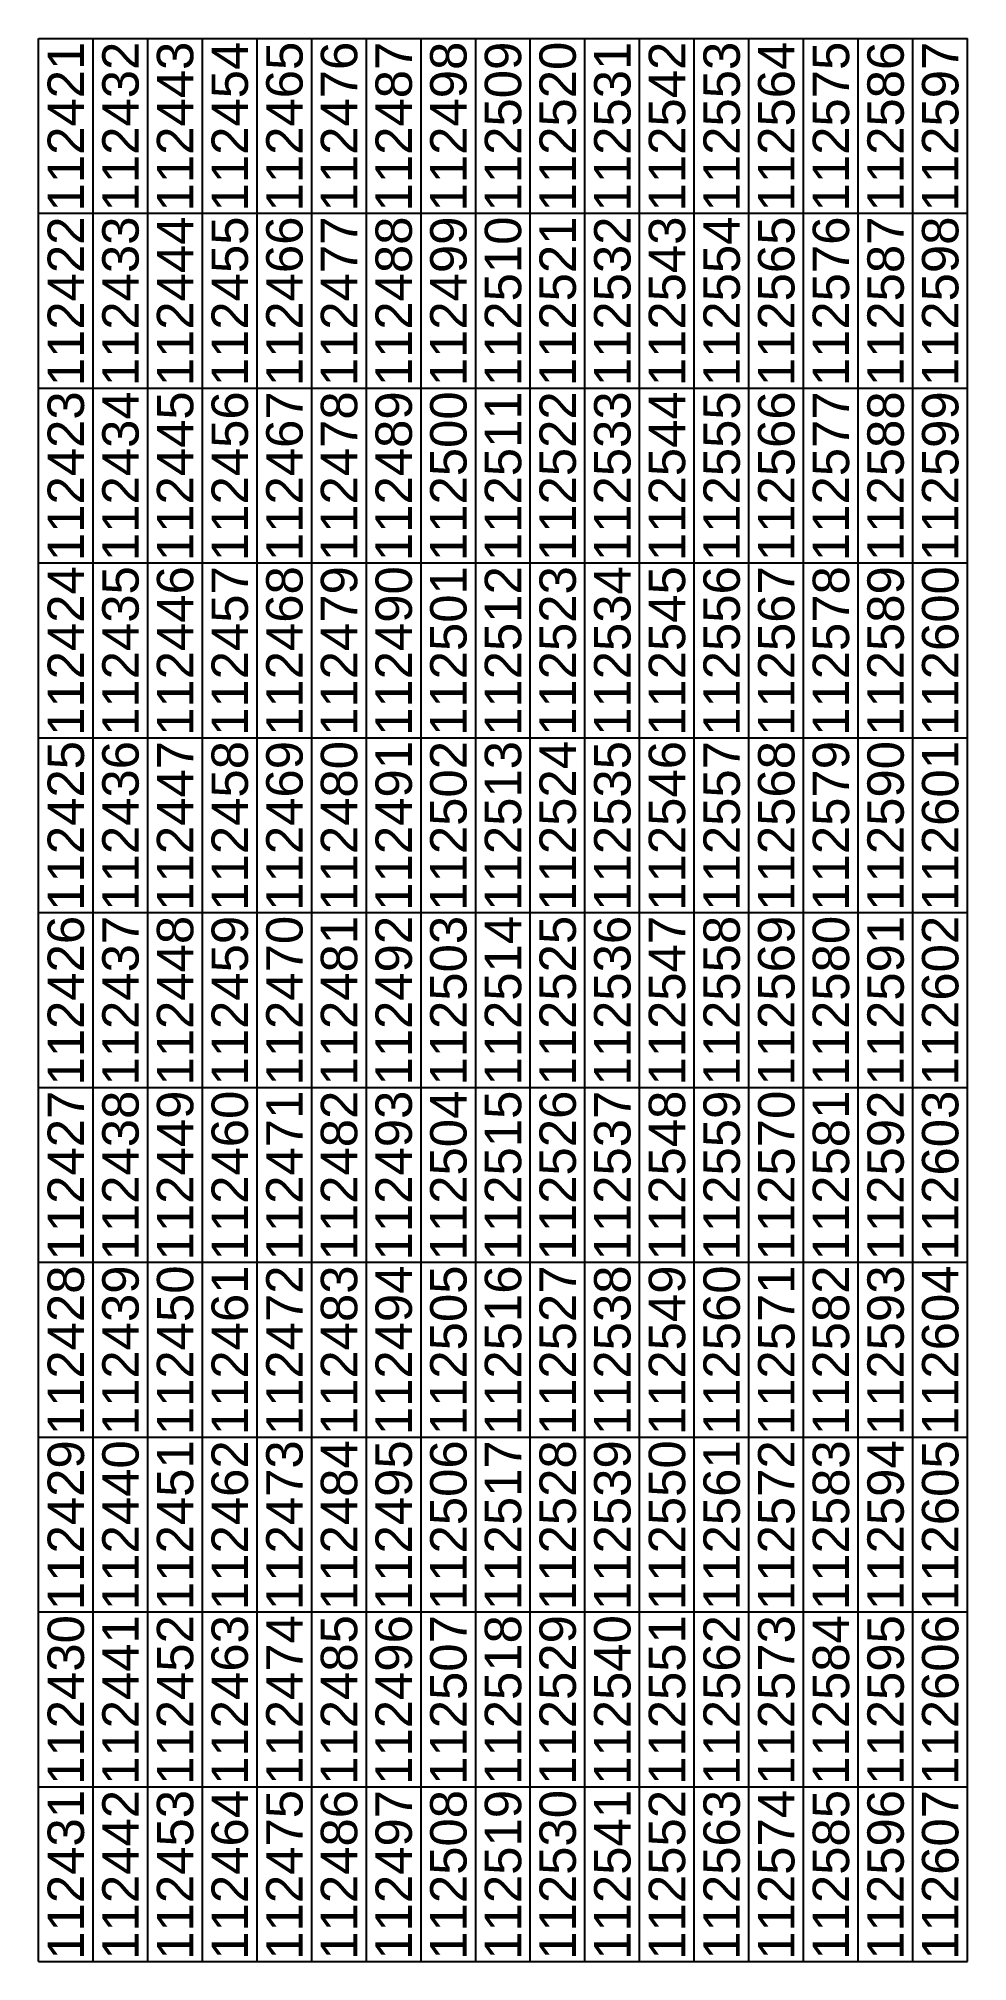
# Model space of a CAD drawing. Header units: metres. Extents: x 0 to 510, y 0 to 1056.
import ezdxf

# ---------------------------------------------------------------- set-up
doc = ezdxf.new("R2010")
doc.units = ezdxf.units.M
doc.layers.add('TABLE', color=7, linetype='Continuous')
doc.styles.add('font-Arial', font='Arial')

msp = doc.modelspace()

# ---------------------------------------------------------------- linework, layer by layer
at = {"layer": 'TABLE'}
for p, q in [((0, 1056), (30, 1056)), ((0, 960), (0, 1056)), ((30, 1056), (60, 1056)), ((30, 960), (30, 1056)), ((60, 1056), (90, 1056)), ((60, 960), (60, 1056)), ((90, 1056), (120, 1056)), ((90, 960), (90, 1056)), ((120, 1056), (150, 1056)), ((120, 960), (120, 1056)), ((150, 1056), (180, 1056)), ((150, 960), (150, 1056)), ((180, 1056), (210, 1056)), ((180, 960), (180, 1056)), ((210, 1056), (240, 1056)), ((210, 960), (210, 1056)), ((240, 1056), (270, 1056)), ((240, 960), (240, 1056)), ((270, 1056), (300, 1056)), ((270, 960), (270, 1056)), ((300, 1056), (330, 1056)), ((300, 960), (300, 1056)), ((330, 1056), (360, 1056)), ((330, 960), (330, 1056)), ((360, 1056), (390, 1056)), ((360, 960), (360, 1056)), ((390, 1056), (420, 1056)), ((390, 960), (390, 1056)), ((420, 1056), (450, 1056)), ((420, 960), (420, 1056)), ((450, 1056), (480, 1056)), ((450, 960), (450, 1056)), ((480, 1056), (510, 1056)), ((480, 960), (480, 1056)), ((510, 960), (510, 1056)), ((0, 960), (30, 960)), ((0, 864), (0, 960)), ((30, 960), (60, 960)), ((30, 864), (30, 960)), ((60, 960), (90, 960)), ((60, 864), (60, 960)), ((90, 960), (120, 960)), ((90, 864), (90, 960)), ((120, 960), (150, 960)), ((120, 864), (120, 960)), ((150, 960), (180, 960)), ((150, 864), (150, 960)), ((180, 960), (210, 960)), ((180, 864), (180, 960)), ((210, 960), (240, 960)), ((210, 864), (210, 960)), ((240, 960), (270, 960)), ((240, 864), (240, 960)), ((270, 960), (300, 960)), ((270, 864), (270, 960)), ((300, 960), (330, 960)), ((300, 864), (300, 960)), ((330, 960), (360, 960)), ((330, 864), (330, 960)), ((360, 960), (390, 960)), ((360, 864), (360, 960)), ((390, 960), (420, 960)), ((390, 864), (390, 960)), ((420, 960), (450, 960)), ((420, 864), (420, 960)), ((450, 960), (480, 960)), ((450, 864), (450, 960)), ((480, 960), (510, 960)), ((480, 864), (480, 960)), ((510, 864), (510, 960)), ((0, 864), (30, 864)), ((0, 768), (0, 864)), ((30, 864), (60, 864)), ((30, 768), (30, 864)), ((60, 864), (90, 864)), ((60, 768), (60, 864)), ((90, 864), (120, 864)), ((90, 768), (90, 864)), ((120, 864), (150, 864)), ((120, 768), (120, 864)), ((150, 864), (180, 864)), ((150, 768), (150, 864)), ((180, 864), (210, 864)), ((180, 768), (180, 864)), ((210, 864), (240, 864)), ((210, 768), (210, 864)), ((240, 864), (270, 864)), ((240, 768), (240, 864)), ((270, 864), (300, 864)), ((270, 768), (270, 864)), ((300, 864), (330, 864)), ((300, 768), (300, 864)), ((330, 864), (360, 864)), ((330, 768), (330, 864)), ((360, 864), (390, 864)), ((360, 768), (360, 864)), ((390, 864), (420, 864)), ((390, 768), (390, 864)), ((420, 864), (450, 864)), ((420, 768), (420, 864)), ((450, 864), (480, 864)), ((450, 768), (450, 864)), ((480, 864), (510, 864)), ((480, 768), (480, 864)), ((510, 768), (510, 864)), ((0, 768), (30, 768)), ((0, 672), (0, 768)), ((30, 768), (60, 768)), ((30, 672), (30, 768)), ((60, 768), (90, 768)), ((60, 672), (60, 768)), ((90, 768), (120, 768)), ((90, 672), (90, 768)), ((120, 768), (150, 768)), ((120, 672), (120, 768)), ((150, 768), (180, 768)), ((150, 672), (150, 768)), ((180, 768), (210, 768)), ((180, 672), (180, 768)), ((210, 768), (240, 768)), ((210, 672), (210, 768)), ((240, 768), (270, 768)), ((240, 672), (240, 768)), ((270, 768), (300, 768)), ((270, 672), (270, 768)), ((300, 768), (330, 768)), ((300, 672), (300, 768)), ((330, 768), (360, 768)), ((330, 672), (330, 768)), ((360, 768), (390, 768)), ((360, 672), (360, 768)), ((390, 768), (420, 768)), ((390, 672), (390, 768)), ((420, 768), (450, 768)), ((420, 672), (420, 768)), ((450, 768), (480, 768)), ((450, 672), (450, 768)), ((480, 768), (510, 768)), ((480, 672), (480, 768)), ((510, 672), (510, 768)), ((0, 672), (30, 672)), ((0, 576), (0, 672)), ((30, 672), (60, 672)), ((30, 576), (30, 672)), ((60, 672), (90, 672)), ((60, 576), (60, 672)), ((90, 672), (120, 672)), ((90, 576), (90, 672)), ((120, 672), (150, 672)), ((120, 576), (120, 672)), ((150, 672), (180, 672)), ((150, 576), (150, 672)), ((180, 672), (210, 672)), ((180, 576), (180, 672)), ((210, 672), (240, 672)), ((210, 576), (210, 672)), ((240, 672), (270, 672)), ((240, 576), (240, 672)), ((270, 672), (300, 672)), ((270, 576), (270, 672)), ((300, 672), (330, 672)), ((300, 576), (300, 672)), ((330, 672), (360, 672)), ((330, 576), (330, 672)), ((360, 672), (390, 672)), ((360, 576), (360, 672)), ((390, 672), (420, 672)), ((390, 576), (390, 672)), ((420, 672), (450, 672)), ((420, 576), (420, 672)), ((450, 672), (480, 672)), ((450, 576), (450, 672)), ((480, 672), (510, 672)), ((480, 576), (480, 672)), ((510, 576), (510, 672)), ((0, 576), (30, 576)), ((0, 480), (0, 576)), ((30, 576), (60, 576)), ((30, 480), (30, 576)), ((60, 576), (90, 576)), ((60, 480), (60, 576)), ((90, 576), (120, 576)), ((90, 480), (90, 576)), ((120, 576), (150, 576)), ((120, 480), (120, 576)), ((150, 576), (180, 576)), ((150, 480), (150, 576)), ((180, 576), (210, 576)), ((180, 480), (180, 576)), ((210, 576), (240, 576)), ((210, 480), (210, 576)), ((240, 576), (270, 576)), ((240, 480), (240, 576)), ((270, 576), (300, 576)), ((270, 480), (270, 576)), ((300, 576), (330, 576)), ((300, 480), (300, 576)), ((330, 576), (360, 576)), ((330, 480), (330, 576)), ((360, 576), (390, 576)), ((360, 480), (360, 576)), ((390, 576), (420, 576)), ((390, 480), (390, 576)), ((420, 576), (450, 576)), ((420, 480), (420, 576)), ((450, 576), (480, 576)), ((450, 480), (450, 576)), ((480, 576), (510, 576)), ((480, 480), (480, 576)), ((510, 480), (510, 576)), ((0, 480), (30, 480)), ((0, 384), (0, 480)), ((30, 480), (60, 480)), ((30, 384), (30, 480)), ((60, 480), (90, 480)), ((60, 384), (60, 480)), ((90, 480), (120, 480)), ((90, 384), (90, 480)), ((120, 480), (150, 480)), ((120, 384), (120, 480)), ((150, 480), (180, 480)), ((150, 384), (150, 480)), ((180, 480), (210, 480)), ((180, 384), (180, 480)), ((210, 480), (240, 480)), ((210, 384), (210, 480)), ((240, 480), (270, 480)), ((240, 384), (240, 480)), ((270, 480), (300, 480)), ((270, 384), (270, 480)), ((300, 480), (330, 480)), ((300, 384), (300, 480)), ((330, 480), (360, 480)), ((330, 384), (330, 480)), ((360, 480), (390, 480)), ((360, 384), (360, 480)), ((390, 480), (420, 480)), ((390, 384), (390, 480)), ((420, 480), (450, 480)), ((420, 384), (420, 480)), ((450, 480), (480, 480)), ((450, 384), (450, 480)), ((480, 480), (510, 480)), ((480, 384), (480, 480)), ((510, 384), (510, 480)), ((0, 384), (30, 384)), ((0, 288), (0, 384)), ((30, 384), (60, 384)), ((30, 288), (30, 384)), ((60, 384), (90, 384)), ((60, 288), (60, 384)), ((90, 384), (120, 384)), ((90, 288), (90, 384)), ((120, 384), (150, 384)), ((120, 288), (120, 384)), ((150, 384), (180, 384)), ((150, 288), (150, 384)), ((180, 384), (210, 384)), ((180, 288), (180, 384)), ((210, 384), (240, 384)), ((210, 288), (210, 384)), ((240, 384), (270, 384)), ((240, 288), (240, 384)), ((270, 384), (300, 384)), ((270, 288), (270, 384)), ((300, 384), (330, 384)), ((300, 288), (300, 384)), ((330, 384), (360, 384)), ((330, 288), (330, 384)), ((360, 384), (390, 384)), ((360, 288), (360, 384)), ((390, 384), (420, 384)), ((390, 288), (390, 384)), ((420, 384), (450, 384)), ((420, 288), (420, 384)), ((450, 384), (480, 384)), ((450, 288), (450, 384)), ((480, 384), (510, 384)), ((480, 288), (480, 384)), ((510, 288), (510, 384)), ((0, 288), (30, 288)), ((0, 192), (0, 288)), ((30, 288), (60, 288)), ((30, 192), (30, 288)), ((60, 288), (90, 288)), ((60, 192), (60, 288)), ((90, 288), (120, 288)), ((90, 192), (90, 288)), ((120, 288), (150, 288)), ((120, 192), (120, 288)), ((150, 288), (180, 288)), ((150, 192), (150, 288)), ((180, 288), (210, 288)), ((180, 192), (180, 288)), ((210, 288), (240, 288)), ((210, 192), (210, 288)), ((240, 288), (270, 288)), ((240, 192), (240, 288)), ((270, 288), (300, 288)), ((270, 192), (270, 288)), ((300, 288), (330, 288)), ((300, 192), (300, 288)), ((330, 288), (360, 288)), ((330, 192), (330, 288)), ((360, 288), (390, 288)), ((360, 192), (360, 288)), ((390, 288), (420, 288)), ((390, 192), (390, 288)), ((420, 288), (450, 288)), ((420, 192), (420, 288)), ((450, 288), (480, 288)), ((450, 192), (450, 288)), ((480, 288), (510, 288)), ((480, 192), (480, 288)), ((510, 192), (510, 288)), ((0, 192), (30, 192)), ((0, 96), (0, 192)), ((30, 192), (60, 192)), ((30, 96), (30, 192)), ((60, 192), (90, 192)), ((60, 96), (60, 192)), ((90, 192), (120, 192)), ((90, 96), (90, 192)), ((120, 192), (150, 192)), ((120, 96), (120, 192)), ((150, 192), (180, 192)), ((150, 96), (150, 192)), ((180, 192), (210, 192)), ((180, 96), (180, 192)), ((210, 192), (240, 192)), ((210, 96), (210, 192)), ((240, 192), (270, 192)), ((240, 96), (240, 192)), ((270, 192), (300, 192)), ((270, 96), (270, 192)), ((300, 192), (330, 192)), ((300, 96), (300, 192)), ((330, 192), (360, 192)), ((330, 96), (330, 192)), ((360, 192), (390, 192)), ((360, 96), (360, 192)), ((390, 192), (420, 192)), ((390, 96), (390, 192)), ((420, 192), (450, 192)), ((420, 96), (420, 192)), ((450, 192), (480, 192)), ((450, 96), (450, 192)), ((480, 192), (510, 192)), ((480, 96), (480, 192)), ((510, 96), (510, 192)), ((0, 96), (30, 96)), ((0, 0), (0, 96)), ((30, 96), (60, 96)), ((30, 0), (30, 96)), ((60, 96), (90, 96)), ((60, 0), (60, 96)), ((90, 96), (120, 96)), ((90, 0), (90, 96)), ((120, 96), (150, 96)), ((120, 0), (120, 96)), ((150, 96), (180, 96)), ((150, 0), (150, 96)), ((180, 96), (210, 96)), ((180, 0), (180, 96)), ((210, 96), (240, 96)), ((210, 0), (210, 96)), ((240, 96), (270, 96)), ((240, 0), (240, 96)), ((270, 96), (300, 96)), ((270, 0), (270, 96)), ((300, 96), (330, 96)), ((300, 0), (300, 96)), ((330, 96), (360, 96)), ((330, 0), (330, 96)), ((360, 96), (390, 96)), ((360, 0), (360, 96)), ((390, 96), (420, 96)), ((390, 0), (390, 96)), ((420, 96), (450, 96)), ((420, 0), (420, 96)), ((450, 96), (480, 96)), ((450, 0), (450, 96)), ((480, 96), (510, 96)), ((480, 0), (480, 96)), ((510, 0), (510, 96)), ((0, 0), (30, 0)), ((30, 0), (60, 0)), ((60, 0), (90, 0)), ((90, 0), (120, 0)), ((120, 0), (150, 0)), ((150, 0), (180, 0)), ((180, 0), (210, 0)), ((210, 0), (240, 0)), ((240, 0), (270, 0)), ((270, 0), (300, 0)), ((300, 0), (330, 0)), ((330, 0), (360, 0)), ((360, 0), (390, 0)), ((390, 0), (420, 0)), ((420, 0), (450, 0)), ((450, 0), (480, 0)), ((480, 0), (510, 0))]:
    msp.add_line(p, q, dxfattribs=at)

# ---------------------------------------------------------------- texts
at = {"style": 'font-Arial'}
for s, p in [('112421', (25, 961)), ('112432', (55, 961)), ('112443', (85, 961)), ('112454', (115, 961)), ('112465', (145, 961)), ('112476', (175, 961)), ('112487', (205, 961)), ('112498', (235, 961)), ('112509', (265, 961)), ('112520', (295, 961)), ('112531', (325, 961)), ('112542', (355, 961)), ('112553', (385, 961)), ('112564', (415, 961)), ('112575', (445, 961)), ('112586', (475, 961)), ('112597', (505, 961)), ('112422', (25, 865)), ('112433', (55, 865)), ('112444', (85, 865)), ('112455', (115, 865)), ('112466', (145, 865)), ('112477', (175, 865)), ('112488', (205, 865)), ('112499', (235, 865)), ('112510', (265, 865)), ('112521', (295, 865)), ('112532', (325, 865)), ('112543', (355, 865)), ('112554', (385, 865)), ('112565', (415, 865)), ('112576', (445, 865)), ('112587', (475, 865)), ('112598', (505, 865)), ('112423', (25, 769)), ('112434', (55, 769)), ('112445', (85, 769)), ('112456', (115, 769)), ('112467', (145, 769)), ('112478', (175, 769)), ('112489', (205, 769)), ('112500', (235, 769)), ('112511', (265, 769)), ('112522', (295, 769)), ('112533', (325, 769)), ('112544', (355, 769)), ('112555', (385, 769)), ('112566', (415, 769)), ('112577', (445, 769)), ('112588', (475, 769)), ('112599', (505, 769)), ('112424', (25, 673)), ('112435', (55, 673)), ('112446', (85, 673)), ('112457', (115, 673)), ('112468', (145, 673)), ('112479', (175, 673)), ('112490', (205, 673)), ('112501', (235, 673)), ('112512', (265, 673)), ('112523', (295, 673)), ('112534', (325, 673)), ('112545', (355, 673)), ('112556', (385, 673)), ('112567', (415, 673)), ('112578', (445, 673)), ('112589', (475, 673)), ('112600', (505, 673)), ('112425', (25, 577)), ('112436', (55, 577)), ('112447', (85, 577)), ('112458', (115, 577)), ('112469', (145, 577)), ('112480', (175, 577)), ('112491', (205, 577)), ('112502', (235, 577)), ('112513', (265, 577)), ('112524', (295, 577)), ('112535', (325, 577)), ('112546', (355, 577)), ('112557', (385, 577)), ('112568', (415, 577)), ('112579', (445, 577)), ('112590', (475, 577)), ('112601', (505, 577)), ('112426', (25, 481)), ('112437', (55, 481)), ('112448', (85, 481)), ('112459', (115, 481)), ('112470', (145, 481)), ('112481', (175, 481)), ('112492', (205, 481)), ('112503', (235, 481)), ('112514', (265, 481)), ('112525', (295, 481)), ('112536', (325, 481)), ('112547', (355, 481)), ('112558', (385, 481)), ('112569', (415, 481)), ('112580', (445, 481)), ('112591', (475, 481)), ('112602', (505, 481)), ('112427', (25, 385)), ('112438', (55, 385)), ('112449', (85, 385)), ('112460', (115, 385)), ('112471', (145, 385)), ('112482', (175, 385)), ('112493', (205, 385)), ('112504', (235, 385)), ('112515', (265, 385)), ('112526', (295, 385)), ('112537', (325, 385)), ('112548', (355, 385)), ('112559', (385, 385)), ('112570', (415, 385)), ('112581', (445, 385)), ('112592', (475, 385)), ('112603', (505, 385)), ('112428', (25, 289)), ('112439', (55, 289)), ('112450', (85, 289)), ('112461', (115, 289)), ('112472', (145, 289)), ('112483', (175, 289)), ('112494', (205, 289)), ('112505', (235, 289)), ('112516', (265, 289)), ('112527', (295, 289)), ('112538', (325, 289)), ('112549', (355, 289)), ('112560', (385, 289)), ('112571', (415, 289)), ('112582', (445, 289)), ('112593', (475, 289)), ('112604', (505, 289)), ('112440', (55, 193)), ('112484', (175, 193)), ('112550', (355, 193)), ('112594', (475, 193)), ('112429', (25, 193)), ('112451', (85, 193)), ('112462', (115, 193)), ('112473', (145, 193)), ('112495', (205, 193)), ('112506', (235, 193)), ('112517', (265, 193)), ('112528', (295, 193)), ('112539', (325, 193)), ('112561', (385, 193)), ('112572', (415, 193)), ('112583', (445, 193)), ('112605', (505, 193)), ('112430', (25, 97)), ('112441', (55, 97)), ('112452', (85, 97)), ('112463', (115, 97)), ('112474', (145, 97)), ('112485', (175, 97)), ('112496', (205, 97)), ('112507', (235, 97)), ('112518', (265, 97)), ('112529', (295, 97)), ('112540', (325, 97)), ('112551', (355, 97)), ('112562', (385, 97)), ('112573', (415, 97)), ('112584', (445, 97)), ('112595', (475, 97)), ('112606', (505, 97)), ('112431', (25, 1)), ('112442', (55, 1)), ('112453', (85, 1)), ('112464', (115, 1)), ('112475', (145, 1)), ('112486', (175, 1)), ('112497', (205, 1)), ('112508', (235, 1)), ('112519', (265, 1)), ('112530', (295, 1)), ('112541', (325, 1)), ('112552', (355, 1)), ('112563', (385, 1)), ('112574', (415, 1)), ('112585', (445, 1)), ('112596', (475, 1)), ('112607', (505, 1))]:
    msp.add_text(s, height=20, rotation=90, dxfattribs=at).set_placement(p)

doc.saveas('drawing.dxf')
